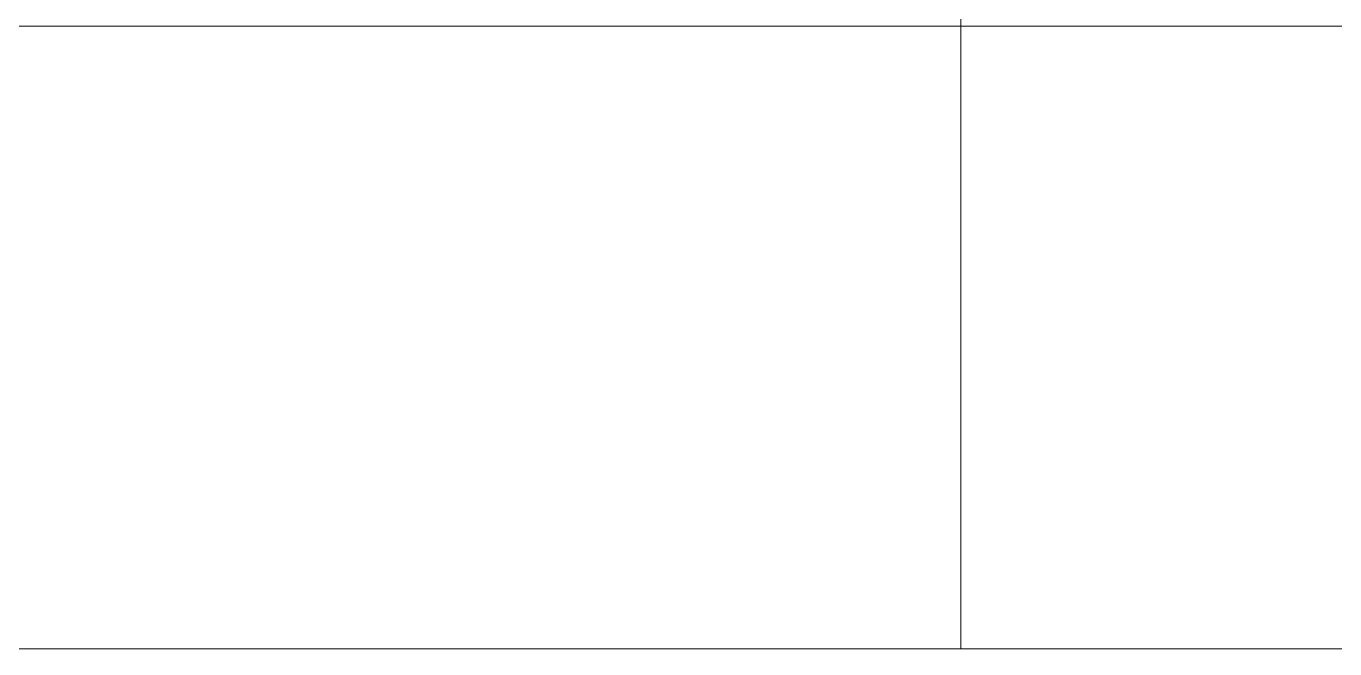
# Model space of a CAD drawing. Header units: millimetres. Extents: x -21807 to 29780, y -1565 to 60640.
# Drawn here: x -15146.1 to -15093.6, y 45016.9 to 45041.9 of the extents above; entities that cross this region are included whole.
import ezdxf

# ---------------------------------------------------------------- set-up
doc = ezdxf.new("R2010")
doc.units = ezdxf.units.MM
doc.layers.add('A-DETL-THIN', color=7, linetype='Continuous', lineweight=9)
doc.layers.add('A-WALL', color=7, linetype='Continuous', lineweight=9)
doc.layers.add('A-GLAZ', color=7, linetype='Continuous', lineweight=9, true_color=0x00007f)

# ---------------------------------------------------------------- blocks, each defined once
blk = doc.blocks.new('Passbox - KT 500x500x400-V28-MẶT BẰNG PHÂN VÙNG NHIỆT ĐỘ _ ĐỘ ẨM')
at = {"layer": 'A-GLAZ', "color": 7, "lineweight": 13, "true_color": 0xececf5}
blk.add_line((325, 25), (325, 0), dxfattribs=at)
at = {"layer": 'A-GLAZ', "color": 254, "lineweight": 13, "true_color": 0xe0e0ef}
for p, q in [((325, 25), (325, 0)), ((325, 0), (325, -25))]:
    blk.add_line(p, q, dxfattribs=at)
at = {"layer": 'A-GLAZ', "color": 254, "lineweight": 13, "true_color": 0xcccce5}
blk.add_line((325, 0), (325, -25), dxfattribs=at)
blk = doc.blocks.new('AK-SGS-M3-A_rvt-1-MẶT BẰNG PHÂN VÙNG NHIỆT ĐỘ _ ĐỘ ẨM')
at = {"layer": 'A-WALL', "color": 254, "lineweight": 13, "true_color": 0xe0e0e0}
for p, q in [((-15108.589, 45066.937), (-15108.589, 45041.937)), ((-15108.589, 45041.937), (-15108.589, 45016.937)), ((-15108.589, 45016.937), (-15148.589, 45016.937))]:
    blk.add_line(p, q, dxfattribs=at)
at = {"layer": 'A-WALL', "color": 7, "lineweight": 13, "true_color": 0xececec}
for p, q in [((-15108.589, 45066.937), (-15108.589, 45041.937)), ((-15148.589, 45016.937), (-15108.589, 45016.937))]:
    blk.add_line(p, q, dxfattribs=at)
at = {"layer": 'A-WALL', "color": 254, "lineweight": 13, "true_color": 0xcccccc}
for p, q in [((-15108.589, 45041.937), (-15108.589, 45016.937)), ((-15758.589, 45016.937), (-15108.589, 45016.937)), ((-15108.589, 45016.937), (-14988.589, 45016.937))]:
    blk.add_line(p, q, dxfattribs=at)
at = {"layer": 'A-WALL', "color": 253, "lineweight": 13, "true_color": 0xaaaaaa}
blk.add_line((-16003.589, 45016.937), (-14988.589, 45016.937), dxfattribs=at)
at = {"layer": 'A-GLAZ', "color": 9, "lineweight": 13, "true_color": 0xaaaad4}
blk.add_blockref('Passbox - KT 500x500x400-V28-MẶT BẰNG PHÂN VÙNG NHIỆT ĐỘ _ ĐỘ ẨM', (-15433.589, 45041.937), dxfattribs=at)

msp = doc.modelspace()

# ---------------------------------------------------------------- linework, layer by layer
at = {"layer": 'A-DETL-THIN'}
msp.add_line((-20048.589, 45041.937), (-12933.589, 45041.937), dxfattribs=at)

# ---------------------------------------------------------------- block references
at = {"lineweight": 5}
msp.add_blockref('AK-SGS-M3-A_rvt-1-MẶT BẰNG PHÂN VÙNG NHIỆT ĐỘ _ ĐỘ ẨM', (0, 0), dxfattribs=at)

doc.saveas('drawing.dxf')
